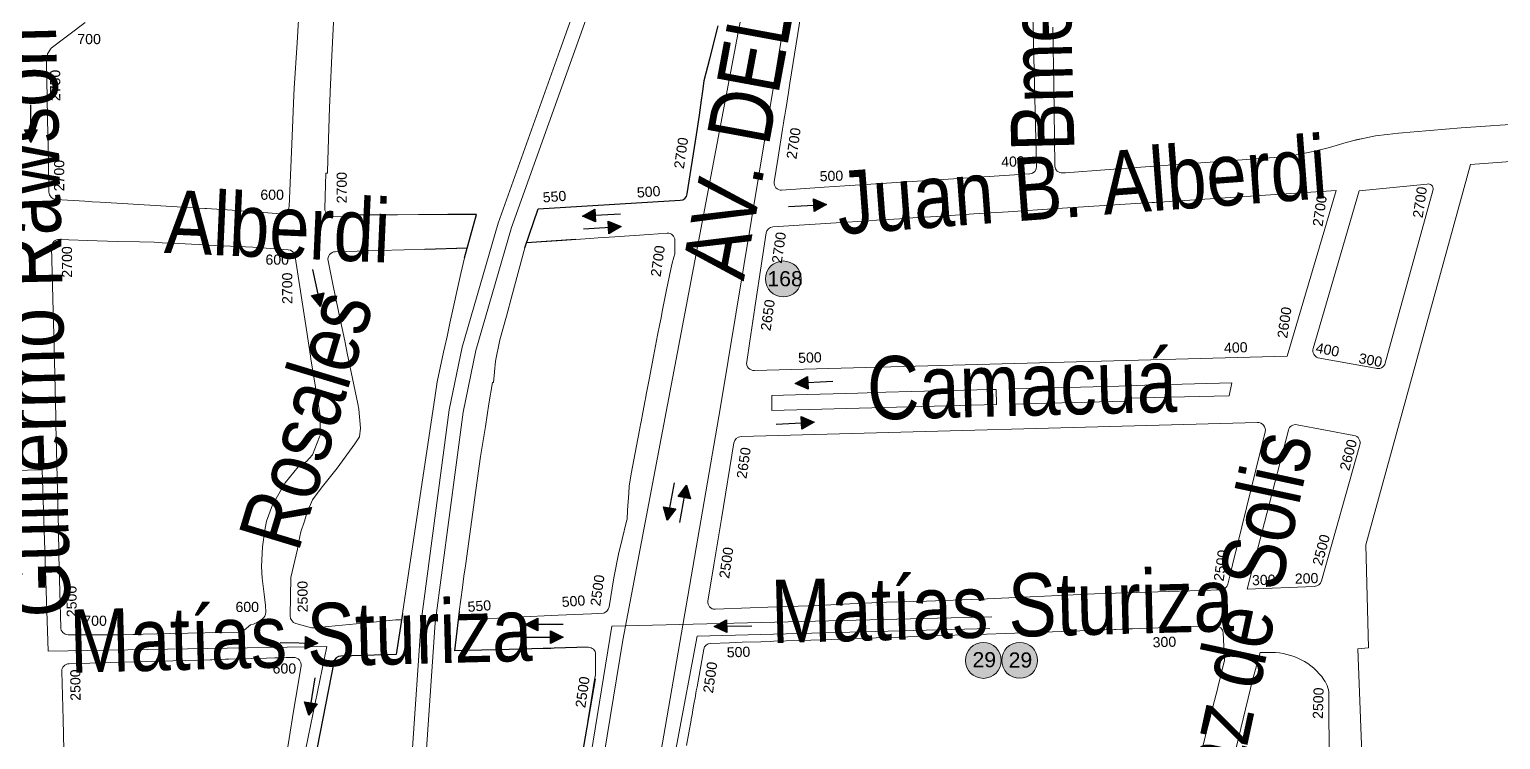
# Model space of a CAD drawing. Header units: millimetres. Extents: x 11558 to 23675, y 49449 to 61482.
# Drawn here: x 20639 to 21221, y 56549 to 56830 of the extents above; entities that cross this region are included whole.
import ezdxf

# ---------------------------------------------------------------- set-up
doc = ezdxf.new("R2010")
doc.units = ezdxf.units.MM
for name, color, linetype in [('0. plano base - nombres calles', 22, 'Continuous'), ('0. Plano Base - PLANO', 254, 'Continuous'), ('0. Plano base - sentido calles', 253, 'Continuous'), ('0. vias del tren', 252, 'VÍAS'), ('7. puesta en valor CC la lucila', 212, 'Continuous'), ('numeración', 7, 'Continuous')]:
    doc.layers.add(name, color=color, linetype=linetype)
for name, color, linetype, true_color in [('Linea 168 IDA', 7, 'Continuous', 0x1a1a1a), ('Linea 168 REGRESO', 7, 'Continuous', 0x330000), ('Linea 29 IDA', 7, 'Continuous', 0xc7c700), ('Linea 29 REGRESO', 7, 'Continuous', 0x004285), ('Linea 707 - ex333 -', 7, 'Continuous', 0x616161)]:
    doc.layers.add(name, color=color, linetype=linetype, true_color=true_color)
doc.layers.get('7. puesta en valor CC la lucila').off()
doc.styles.get("Standard").update_dxf_attribs({"font": 'arial.ttf'})
doc.linetypes.add('VÍAS', pattern='A,0.15,[130,ltypeshp.shx,S=0.25,R=0,X=0,Y=0],0.15', length=0.3)

# ---------------------------------------------------------------- blocks, each defined once
blk = doc.blocks.new('MANZANAS')
at = {"layer": '0. Plano Base - PLANO', "color": 0, "linetype": 'VÍAS', "lineweight": 5, "ltscale": 4}
for points in [[(5639322.12, 6181612.68), (5639371.55, 6181530.98), (5639391.43, 6181490.39), (5639396.14, 6181478.96), (5639409.05, 6181442.97), (5639433.73, 6181378), (5639445.48, 6181332.4), (5639455.96, 6181274.08), (5639468.18, 6181185), (5639478.02, 6181113.25), (5639487.92, 6181063.58), (5639494.74, 6181039.55), (5639523.38, 6180960.5), (5639544.12, 6180912.83), (5639581.91, 6180817.59), (5639639.87, 6180652.45), (5639686.05, 6180526.01), (5639788.58, 6180238.23)], [(5639317.55, 6181609.48), (5639366.67, 6181528.31), (5639386.35, 6181488.1), (5639390.94, 6181476.96), (5639403.83, 6181441.05), (5639428.42, 6181376.31), (5639440.04, 6181331.21), (5639450.46, 6181273.21), (5639462.67, 6181184.24), (5639472.53, 6181112.33), (5639482.51, 6181062.28), (5639489.44, 6181037.84), (5639518.21, 6180958.44), (5639538.98, 6180910.69), (5639576.7, 6180815.64), (5639634.63, 6180650.57), (5639680.81, 6180524.12), (5639783.34, 6180236.34)]]:
    blk.add_lwpolyline(points, dxfattribs=at)
at = {"layer": '0. Plano Base - PLANO', "color": 0, "linetype": 'Continuous', "lineweight": 5}
for points in [[(5639816.4, 6181335.55), (5639793.3, 6181321.48), (5639772.27, 6181308.23), (5639768.49, 6181305.71), (5639764.63, 6181303.14), (5639761.22, 6181300.33), (5639758.44, 6181298.03), (5639757.85, 6181297.51), (5639756.36, 6181296.17), (5639755.55, 6181295.4), (5639753.58, 6181293.5), (5639750.59, 6181290.63), (5639750.16, 6181290.22), (5639745.65, 6181286.19), (5639740.94, 6181282.4), (5639736.05, 6181278.85), (5639703.59, 6181258.87), (5639701.83, 6181257.79), (5639677.28, 6181242.68), (5639662.51, 6181233.59), (5639661.52, 6181232.98, -0.431181), (5639657.58, 6181234.03), (5639647.21, 6181253.28), (5639638.57, 6181269.33), (5639635.81, 6181274.45), (5639631.5, 6181282.45)], [(5639619.8, 6181287.59), (5639651.23, 6181230.47, -0.401981), (5639650.23, 6181226.72), (5639626.04, 6181212.06), (5639601.55, 6181197.22), (5639592.6, 6181191.79), (5639587.47, 6181188.68), (5639580.49, 6181184.45), (5639566.03, 6181175.69, -0.481358), (5639561.92, 6181177.2), (5639558.8, 6181186.58), (5639555.26, 6181197.23), (5639554.46, 6181199.61), (5639553.9, 6181201.3), (5639553.46, 6181202.63), (5639552.71, 6181204.89), (5639551.98, 6181207.07), (5639551.69, 6181207.95), (5639551.4, 6181208.83), (5639550.59, 6181211.25), (5639549.42, 6181214.77), (5639543.14, 6181233.64), (5639539.7, 6181243.97)], [(5639869.56, 6181351.35), (5639803.25, 6181310.3), (5639835.81, 6181157.64), (5639855.61, 6181121.89), (5639852.09, 6181119.65), (5639891.28, 6181050.66), (5639897.14, 6181040.35), (5639900.68, 6181034.12, 0.410845), (5639904.47, 6181033.05), (5639985.54, 6181077.88)], [(5639461.27, 6181110.44), (5639456.64, 6181108.01), (5639449.97, 6181104.5), (5639443.05, 6181100.86), (5639435.59, 6181096.94), (5639428.18, 6181093.03), (5639419.32, 6181088.38), (5639418.6, 6181088), (5639418.92, 6181087.32), (5639413.04, 6181084.47, -0.414243), (5639409.03, 6181085.86), (5639402.92, 6181098.45), (5639403.47, 6181098.73), (5639403.43, 6181098.81), (5639403.16, 6181099.37), (5639399.41, 6181107.19), (5639392.19, 6181122.28), (5639389.86, 6181127.31), (5639389.62, 6181127.82), (5639383.61, 6181140.86), (5639373.57, 6181162.64)], [(5639365.28, 6181147.4), (5639369.05, 6181139.01), (5639376.3, 6181122.54), (5639377.38, 6181120.08), (5639384.27, 6181105.37), (5639396.1, 6181080.1, -0.423577), (5639394.56, 6181076.07), (5639376.73, 6181068.4), (5639367.49, 6181064.29), (5639366.8, 6181063.98), (5639358.92, 6181060.48), (5639328.96, 6181047.14), (5639326.09, 6181045.87), (5639324.7, 6181045.25), (5639323.44, 6181044.69), (5639312.98, 6181040.03, -0.391211), (5639309.12, 6181041.34), (5639304.01, 6181050.74), (5639300.09, 6181057.96), (5639298.43, 6181061), (5639284.47, 6181086.68), (5639283.44, 6181089.64), (5639283.64, 6181092.31), (5639290.87, 6181107.51)], [(5639487.7, 6181111.62), (5639496.49, 6181116.99), (5639497.61, 6181117.67), (5639498.14, 6181118), (5639507.51, 6181123.71), (5639510.32, 6181125.42), (5639515.99, 6181128.88), (5639527.55, 6181135.93), (5639533.73, 6181139.7, -0.432651), (5639537.66, 6181138.61), (5639539.84, 6181134.48, -0.06325), (5639540.08, 6181133.82), (5639540.4, 6181132.49), (5639540.97, 6181130.08), (5639541.24, 6181128.94), (5639541.54, 6181127.67), (5639543.84, 6181119.63), (5639546.29, 6181111.22), (5639546.97, 6181108.87), (5639547.67, 6181106.47), (5639548.93, 6181102.15), (5639551.35, 6181093.83), (5639554.03, 6181084.96), (5639555.58, 6181079.85), (5639555.77, 6181079.22), (5639556.29, 6181077.5), (5639556.43, 6181077.01), (5639557.85, 6181072.3), (5639558.97, 6181068.62), (5639559.06, 6181068.3), (5639559.68, 6181066.25), (5639559.92, 6181065.44), (5639561.76, 6181059.37), (5639562.58, 6181056.64), (5639565, 6181048.62), (5639566.52, 6181043.93), (5639567.66, 6181041.33), (5639570.37, 6181035.14), (5639571.78, 6181031.93), (5639572, 6181031.04), (5639573.76, 6181023.98), (5639575.22, 6181018.08), (5639577.87, 6181008.9), (5639581.46, 6180997.82), (5639581.64, 6180996.83), (5639581.48, 6180995.84), (5639581, 6180994.95), (5639580.66, 6180994.58), (5639576.6, 6180992.23), (5639565.11, 6180985.56), (5639550.82, 6180977.27), (5639549.27, 6180976.36), (5639547.62, 6180975.41), (5639546.33, 6180974.66), (5639544.42, 6180973.55), (5639540.13, 6180971.06), (5639533.71, 6180967.34, -0.469226), (5639529.67, 6180968.82), (5639526.44, 6180977.92), (5639524.94, 6180982.12), (5639523.56, 6180986), (5639513.4, 6181014.57), (5639508.91, 6181027.21), (5639505.12, 6181038.63), (5639502.28, 6181047.21), (5639499.56, 6181055.4), (5639499.97, 6181055.52), (5639496.74, 6181063.42), (5639494.44, 6181071.75), (5639492.4, 6181081.15), (5639490.53, 6181089.76), (5639486.42, 6181108.64, -0.031331), (5639486.37, 6181108.99, -0.031331)], [(5639634.01, 6180963.24), (5639630.97, 6180972.93), (5639630.84, 6180973.37), (5639630.5, 6180974.45), (5639630.1, 6180975.73), (5639629.98, 6180976.12), (5639629.04, 6180979.12), (5639628.08, 6180982.18), (5639628.01, 6180982.4), (5639627.44, 6180984.22), (5639626.95, 6180985.78), (5639622.44, 6181000.2, -0.354271), (5639623.74, 6181003.47), (5639630.28, 6181007.15), (5639634.73, 6181009.66), (5639641.16, 6181013.28), (5639644.34, 6181015.06), (5639645.6, 6181015.77), (5639658.41, 6181022.97), (5639672.62, 6181030.96), (5639673.29, 6181031.33), (5639680.98, 6181035.65), (5639684.52, 6181037.64), (5639688.75, 6181040.02), (5639704.01, 6181048.64), (5639711.93, 6181053.12), (5639718.95, 6181057.09), (5639725.51, 6181060.8), (5639728.72, 6181062.61), (5639735.42, 6181066.4), (5639751.16, 6181075.33), (5639753.08, 6181076.42), (5639758.56, 6181079.52), (5639759.78, 6181080.22), (5639763.06, 6181082.07), (5639763.52, 6181082.34), (5639767.65, 6181084.68), (5639769.22, 6181085.57), (5639774.35, 6181088.45), (5639774.62, 6181088.6), (5639785.15, 6181094.51), (5639792, 6181098.36), (5639793.4, 6181099.15), (5639798.01, 6181101.74, -0.408307), (5639801.8, 6181100.72), (5639807.21, 6181091.51, -0.075479), (5639807.53, 6181090.73), (5639807.88, 6181089.21), (5639809.93, 6181080.49), (5639809.95, 6181080.4), (5639812.33, 6181070.27), (5639812.41, 6181069.92), (5639812.63, 6181068.99), (5639814.35, 6181061.56), (5639814.4, 6181061.34), (5639816.32, 6181053)], [(5639841.97, 6181003.77), (5639820.68, 6181089.93), (5639819.87, 6181093.78), (5639818.43, 6181100.56), (5639822.46, 6181102.65, -0.244872), (5639845.81, 6181102.62, -0.163586), (5639850.61, 6181097.63), (5639887.39, 6181027.67), (5639841.96, 6181003.79)], [(5639509.02, 6180954.35), (5639500.5, 6180948.81), (5639498.08, 6180947.24), (5639481.78, 6180936.64, -0.090454), (5639480.79, 6180936.22), (5639474.51, 6180934.85, -0.344855), (5639471.18, 6180936.45), (5639464.47, 6180950.05), (5639461.59, 6180961.28), (5639460.59, 6180964.36), (5639459.64, 6180967.92), (5639458.86, 6180972.34), (5639458.24, 6180975.97), (5639457.81, 6180981.28), (5639458.66, 6180987.02), (5639460.67, 6180996.91), (5639462.45, 6181008.75), (5639462.83, 6181011.96), (5639461.67, 6181015.22), (5639457.56, 6181021.67), (5639456.19, 6181023.35), (5639446.51, 6181035.21), (5639443.29, 6181039.17), (5639440.12, 6181043.05), (5639433.8, 6181050.8), (5639426.52, 6181059.72), (5639419.68, 6181068.11, -0.467979), (5639420.55, 6181072.63), (5639435.79, 6181081.04), (5639444.47, 6181085.83), (5639453.31, 6181090.71), (5639462.61, 6181095.9, 0)], [(5639466.97, 6181094.06), (5639468.62, 6181087.93), (5639473.86, 6181068.43), (5639475.26, 6181063.23), (5639476.32, 6181059.29), (5639476.9, 6181057.1), (5639480.01, 6181045.5), (5639481.79, 6181040.36), (5639510.22, 6180957.84, -0.005928), (5639510.24, 6180957.78)], [(5639554.2, 6180964.63), (5639560.87, 6180968.33), (5639566.66, 6180971.54), (5639568.62, 6180972.63), (5639569.18, 6180972.94), (5639573.7, 6180975.45), (5639581.58, 6180979.82, -0.422191), (5639585.42, 6180978.66), (5639588.98, 6180971.81), (5639589.13, 6180971.33), (5639589.26, 6180970.94), (5639589.91, 6180968.93), (5639592.25, 6180961.69), (5639594.73, 6180954.05)], [(5639416.14, 6180848.19), (5639410.29, 6180858.7), (5639401.08, 6180875.27, -0.414389), (5639402.25, 6180879.35), (5639420.25, 6180889.35), (5639429, 6180894.21), (5639438.17, 6180899.3), (5639447.21, 6180904.32), (5639451.18, 6180906.53), (5639451.61, 6180906.77), (5639456.42, 6180909.44), (5639457.42, 6180909.99), (5639457.48, 6180910.03), (5639463.67, 6180913.46), (5639465.29, 6180914.36), (5639470.52, 6180917.27), (5639473.47, 6180918.9), (5639474.91, 6180919.7), (5639477.38, 6180921.07), (5639478.3, 6180921.58), (5639479.9, 6180922.47, -0.471905), (5639484.21, 6180920.78), (5639484.6, 6180919.57), (5639486.38, 6180914.07), (5639489.77, 6180903.63), (5639493.17, 6180893.17), (5639494.43, 6180889.29)]]:
    blk.add_lwpolyline(points, format="xyb", dxfattribs=at)
at = {"layer": '0. Plano Base - PLANO', "color": 0}
for points in [[(5639483.97, 6181124.67), (5639532.28, 6181153.6, 0.35207), (5639533.58, 6181157.13), (5639526.08, 6181179.52), (5639523.46, 6181186.99), (5639521.47, 6181192.69), (5639520.58, 6181195.23), (5639520, 6181196.89), (5639518.88, 6181200.07), (5639516.84, 6181208.74), (5639513.77, 6181221.75)], [(5639515.41, 6180942.19), (5639496.33, 6180931.6, 0.351139), (5639494.91, 6180928.12), (5639527.22, 6180818.6, 0.483851), (5639531.58, 6180816.84), (5639620.13, 6180867.38, 0.353978), (5639621.5, 6180870.9), (5639589.87, 6180970.09)]]:
    blk.add_lwpolyline(points, format="xyb", dxfattribs=at)
at = {"layer": '0. Plano Base - PLANO', "color": 0, "linetype": 'Continuous', "lineweight": 5}
for points in [[(5639755.55, 6181295.4), (5639757.85, 6181297.51), (5639761.22, 6181300.33), (5639764.63, 6181303.14), (5639768.49, 6181305.71), (5639772.27, 6181308.23), (5639793.3, 6181321.48), (5639816.4, 6181335.55)], [(5639773.83, 6181209.56), (5639760.84, 6181276.65)], [(5639677.67, 6181144.82), (5639680.58, 6181139.55), (5639602.75, 6181096.5), (5639600.01, 6181101.76), (5639612.27, 6181108.55), (5639621.33, 6181113.57), (5639629.87, 6181118.31), (5639639.53, 6181123.67), (5639648.43, 6181128.6), (5639657.38, 6181133.56), (5639666.52, 6181138.63), (5639675.52, 6181143.62), (5639677.67, 6181144.81)]]:
    blk.add_lwpolyline(points, dxfattribs=at)
for points in [[(5639809.52, 6181225.05), (5639794.71, 6181294.75, 0.505571), (5639791.55, 6181295.56), (5639768.94, 6181280.72), (5639781.56, 6181217.02, 0.395649), (5639784.89, 6181214.62), (5639806.98, 6181221.44, 0.438434)], [(5639773.83, 6181209.56), (5639589.39, 6181107.3, -0.467145), (5639585.1, 6181108.96), (5639582.43, 6181116.78), (5639578.09, 6181129.47), (5639578.06, 6181129.58), (5639575.51, 6181137.03), (5639574.64, 6181139.6), (5639568.42, 6181157.81, -0.35267), (5639569.62, 6181161.11), (5639594.72, 6181176.27), (5639602.21, 6181180.8), (5639604.79, 6181182.36), (5639614.65, 6181188.32), (5639615.15, 6181188.62), (5639625.15, 6181194.66), (5639637.92, 6181202.38), (5639649.53, 6181209.39), (5639666.1, 6181219.4), (5639696.38, 6181237.7), (5639698.27, 6181238.84), (5639699.16, 6181239.38), (5639760.84, 6181276.65)], [(5639815.54, 6181191.65), (5639826.84, 6181136.87, -0.326661), (5639825.39, 6181133.63), (5639802.26, 6181120.45), (5639787.76, 6181183.76, -0.395649), (5639789.82, 6181187.31), (5639811.74, 6181193.9, -0.438434)], [(5639779.9, 6181178.95), (5639792.68, 6181126.35), (5639793.77, 6181121.86), (5639794.57, 6181118.59, -0.335991), (5639793.22, 6181115.48), (5639791.7, 6181114.63), (5639789.67, 6181113.48), (5639749.59, 6181090.93), (5639710.33, 6181068.23), (5639691.9, 6181057.74), (5639678.01, 6181050.11), (5639665.46, 6181042.75), (5639654.64, 6181036.5), (5639637.33, 6181026.66), (5639631.22, 6181023.18), (5639619.17, 6181016.33, -0.474166), (5639615.13, 6181017.89), (5639610.59, 6181031.74), (5639607.84, 6181040.12), (5639604.87, 6181049.16), (5639595.35, 6181078.18, -0.359789), (5639596.75, 6181081.74), (5639775.53, 6181180.87, -0.495056)], [(5639321.47, 6181026.67), (5639334.99, 6181033.03), (5639342.31, 6181036.53), (5639350.08, 6181040.35), (5639355.24, 6181042.89), (5639358.14, 6181044.22), (5639364.09, 6181046.94), (5639368.65, 6181049.03), (5639371.75, 6181050.44), (5639374.91, 6181051.89), (5639377.28, 6181052.98), (5639390.74, 6181059.14), (5639403.63, 6181064.73, -0.350347), (5639407.25, 6181063.75), (5639407.4, 6181063.54), (5639424.69, 6181039.92), (5639430.9, 6181031.45), (5639431.55, 6181030.57), (5639438.34, 6181021.49), (5639444.75, 6181012.92), (5639445.22, 6181012.3), (5639448.55, 6181005.79, -0.096112), (5639448.87, 6181004.7), (5639449.56, 6180997.1), (5639448.73, 6180993.7), (5639446.85, 6180990.26), (5639445.16, 6180982.35), (5639444.69, 6180972.2), (5639445.52, 6180965.42), (5639446.7, 6180961.94), (5639448.84, 6180955.73), (5639452.08, 6180948.6), (5639454.46, 6180944.56), (5639458.07, 6180939.3), (5639460.57, 6180935.61), (5639461.93, 6180933.29, -0.261387), (5639461.99, 6180930.36), (5639461.28, 6180929.03), (5639459.79, 6180926.94), (5639458.88, 6180926.1), (5639457.66, 6180923.07, -0.173948), (5639456.32, 6180921.55), (5639432.37, 6180908.39), (5639422.96, 6180903.22), (5639420.19, 6180901.69), (5639419.29, 6180901.2), (5639414.44, 6180898.53), (5639413.56, 6180898.08), (5639396.68, 6180889.36, -0.40662), (5639392.68, 6180890.58), (5639381.34, 6180911.2), (5639378.85, 6180915.73), (5639377.33, 6180918.49), (5639375.45, 6180921.9), (5639374.08, 6180924.39), (5639373.98, 6180924.57), (5639364.16, 6180942.43), (5639358.92, 6180951.96), (5639353.98, 6180960.94), (5639352.49, 6180963.66), (5639336.54, 6180992.64), (5639334.81, 6180995.8), (5639320.12, 6181022.51, -0.432872)]]:
    blk.add_lwpolyline(points, format="xyb", close=True, dxfattribs=at)
blk.add_lwpolyline([(5639760.63, 6181185.08), (5639759.23, 6181190.03), (5639729.21, 6181173.39), (5639720.19, 6181168.39), (5639711.31, 6181163.46), (5639702.52, 6181158.59), (5639693.27, 6181153.46), (5639682.92, 6181147.72), (5639685.83, 6181142.46), (5639725.08, 6181164.17), (5639724.64, 6181165.24)], close=True, dxfattribs=at)
at = {"layer": '0. Plano Base - PLANO', "color": 0}
for points in [[(5639486.42, 6181108.64), (5639483.97, 6181124.67)], [(5639502.82, 6181120.85), (5639486.11, 6181110.66)], [(5639463.27, 6181111.49), (5639453.31, 6181106.25)], [(5639466.97, 6181094.06), (5639463.27, 6181111.49)], [(5639466.16, 6181097.88), (5639451.61, 6181089.76)], [(5639581.58, 6180979.82), (5639554.2, 6180964.63), (5639535.22, 6180954.11)], [(5639529.67, 6180968.82), (5639535.22, 6180954.11)], [(5639509.02, 6180954.35), (5639510.96, 6180955.61)], [(5639510.22, 6180957.84), (5639515.41, 6180942.19)]]:
    blk.add_lwpolyline(points, dxfattribs=at)
blk = doc.blocks.new('29 ida')
at = {"layer": 'Linea 29 IDA', "lineweight": 211, "true_color": 0xededed}
h = blk.add_hatch(color=7, dxfattribs=at)
h.dxf.hatch_style = 1
edge = h.paths.add_edge_path()
edge.add_arc((-8.08, 7.91), 7.11, 0, 360)
at = {"layer": 'Linea 29 IDA', "lineweight": 9}
blk.add_circle((-8.08, 7.91), 7.11, dxfattribs=at)
at = {"layer": 'Linea 29 IDA', "lineweight": 15, "insert": (-12.38, 11.19), "char_height": 6, "attachment_point": 1}
blk.add_mtext_dynamic_manual_height_columns('29', width=16.4579, gutter_width=12.5, heights=[0], dxfattribs=at)
blk = doc.blocks.new('29 vuelta')
at = {"layer": 'Linea 29 REGRESO', "lineweight": 211, "true_color": 0xededed}
h = blk.add_hatch(color=7, dxfattribs=at)
h.dxf.hatch_style = 1
edge = h.paths.add_edge_path()
edge.add_arc((0, 0), 7.11, 0, 360)
at = {"layer": 'Linea 29 REGRESO', "lineweight": 9}
blk.add_circle((0, 0), 7.11, dxfattribs=at)
at = {"layer": 'Linea 29 REGRESO', "lineweight": 15, "insert": (-4.36, 3.13), "char_height": 6, "attachment_point": 1}
blk.add_mtext_dynamic_manual_height_columns('29', width=16.4579, gutter_width=12.5, heights=[0], dxfattribs=at)
blk = doc.blocks.new('168 ida')
at = {"layer": 'Linea 168 REGRESO', "lineweight": 211, "true_color": 0xededed}
h = blk.add_hatch(color=7, dxfattribs=at)
h.dxf.hatch_style = 1
edge = h.paths.add_edge_path()
edge.add_arc((0, 0), 7.11, 0, 360)
at = {"layer": 'Linea 168 REGRESO', "lineweight": 9}
blk.add_circle((0, 0), 7.11, dxfattribs=at)
at = {"layer": 'Linea 168 REGRESO', "lineweight": 15, "insert": (-6.3, 3.1), "char_height": 6, "attachment_point": 1}
blk.add_mtext_dynamic_manual_height_columns('168', width=16.4579, gutter_width=12.5, heights=[0], dxfattribs=at)

msp = doc.modelspace()

# ---------------------------------------------------------------- hatches: boundary and pattern name
at = {"layer": '0. Plano base - sentido calles', "linetype": 'Continuous', "lineweight": 25, "ltscale": 2, "true_color": 0x1a1a1a}
h = msp.add_hatch(color=250, dxfattribs=at)
h.dxf.hatch_style = 1
h.paths.add_polyline_path([(20639.72, 56785.04), (20642.17, 56790.07), (20639.67, 56790.04)])
h.paths.add_polyline_path([(20639.72, 56785.04), (20639.67, 56790.04), (20637.17, 56790.02)])
h = msp.add_hatch(color=250, dxfattribs=at)
h.dxf.hatch_style = 1
h.paths.add_polyline_path([(20954.51, 56760.55), (20949.38, 56762.77), (20949.52, 56760.27)])
h.paths.add_polyline_path([(20954.51, 56760.55), (20949.52, 56760.27), (20949.66, 56757.78)])
h = msp.add_hatch(color=250, dxfattribs=at)
h.dxf.hatch_style = 1
h.paths.add_polyline_path([(20858.02, 56755.89), (20863.16, 56753.68), (20863.02, 56756.17)])
h.paths.add_polyline_path([(20858.02, 56755.89), (20863.02, 56756.17), (20862.87, 56758.67)])
h = msp.add_hatch(color=250, dxfattribs=at)
h.dxf.hatch_style = 1
h.paths.add_polyline_path([(20873.28, 56751.75), (20868.15, 56753.96), (20868.29, 56751.46)])
h.paths.add_polyline_path([(20873.28, 56751.75), (20868.29, 56751.46), (20868.43, 56748.97)])
h = msp.add_hatch(color=250, dxfattribs=at)
h.dxf.hatch_style = 1
h.paths.add_polyline_path([(20754.29, 56720.14), (20755.68, 56725.55), (20753.23, 56725.02)])
h.paths.add_polyline_path([(20754.29, 56720.14), (20753.23, 56725.02), (20750.79, 56724.49)])
h = msp.add_hatch(color=250, dxfattribs=at)
h.dxf.hatch_style = 1
h.paths.add_polyline_path([(20942.09, 56689.65), (20947.22, 56687.43), (20947.08, 56689.93)])
h.paths.add_polyline_path([(20942.09, 56689.65), (20947.08, 56689.93), (20946.94, 56692.43)])
h = msp.add_hatch(color=250, dxfattribs=at)
h.dxf.hatch_style = 1
h.paths.add_polyline_path([(20949.61, 56674.41), (20944.47, 56676.62), (20944.62, 56674.13)])
h.paths.add_polyline_path([(20949.61, 56674.41), (20944.62, 56674.13), (20944.76, 56671.63)])
h = msp.add_hatch(color=250, dxfattribs=at)
h.dxf.hatch_style = 1
h.paths.add_polyline_path([(20899.15, 56649.39), (20895.79, 56644.92), (20898.25, 56644.47)])
h.paths.add_polyline_path([(20899.15, 56649.39), (20898.25, 56644.47), (20900.71, 56644.02)])
h = msp.add_hatch(color=250, dxfattribs=at)
h.dxf.hatch_style = 1
h.paths.add_polyline_path([(20891.52, 56635.54), (20894.88, 56640.01), (20892.43, 56640.46)])
h.paths.add_polyline_path([(20891.52, 56635.54), (20892.43, 56640.46), (20889.97, 56640.91)])
h = msp.add_hatch(color=250, dxfattribs=at)
h.dxf.hatch_style = 1
h.paths.add_polyline_path([(20835.34, 56594.31), (20840.32, 56591.78), (20840.34, 56594.28)])
h.paths.add_polyline_path([(20835.34, 56594.31), (20840.34, 56594.28), (20840.36, 56596.78)])
h = msp.add_hatch(color=250, dxfattribs=at)
h.dxf.hatch_style = 1
h.paths.add_polyline_path([(20850.31, 56589.21), (20845.32, 56591.74), (20845.31, 56589.24)])
h.paths.add_polyline_path([(20850.31, 56589.21), (20845.31, 56589.24), (20845.29, 56586.74)])
h = msp.add_hatch(color=250, dxfattribs=at)
h.dxf.hatch_style = 1
h.paths.add_polyline_path([(20910.01, 56593.51), (20915.04, 56591.06), (20915.01, 56593.56)])
h.paths.add_polyline_path([(20910.01, 56593.51), (20915.01, 56593.56), (20914.98, 56596.06)])
h = msp.add_hatch(color=250, dxfattribs=at)
h.dxf.hatch_style = 1
h.paths.add_polyline_path([(20753.31, 56586.95), (20748.34, 56589.51), (20748.31, 56587.01)])
h.paths.add_polyline_path([(20753.31, 56586.95), (20748.31, 56587.01), (20748.28, 56584.51)])
h = msp.add_hatch(color=250, dxfattribs=at)
h.dxf.hatch_style = 1
h.paths.add_polyline_path([(20749.66, 56558.32), (20752.93, 56562.86), (20750.47, 56563.26)])
h.paths.add_polyline_path([(20749.66, 56558.32), (20750.47, 56563.26), (20748, 56563.66)])
at = {"layer": 'Linea 168 IDA', "lineweight": 15}
h = msp.add_hatch(dxfattribs=at)
h.set_pattern_fill('AR-B816', color=256)
h.set_pattern_definition([(0, (6035.56, 3234.09), (0, 203.2), []), (90, (6035.56, 3234.09), (-203.2, 203.2), [203.2, -203.2])])
h.paths.add_polyline_path([(20876.4, 56739.51, 1), (20884.76, 56739.51, 1)])
h.paths.add_polyline_path([(20877.15, 56736.56), (20884.22, 56736.56), (20884.22, 56741.71), (20877.15, 56741.71)], flags=25)

# ---------------------------------------------------------------- linework, layer by layer
at = {"layer": '0. Plano base - sentido calles', "color": 250, "linetype": 'Continuous', "lineweight": 25, "ltscale": 2, "true_color": 0x1a1a1a}
for points in [[(20639.55, 56800.04), (20639.72, 56785.04), (20637.17, 56790.02), (20642.17, 56790.07), (20639.72, 56785.04)], [(20939.53, 56759.71), (20954.51, 56760.55), (20949.66, 56757.78), (20949.38, 56762.77), (20954.51, 56760.55)], [(20873, 56756.74), (20858.02, 56755.89), (20862.87, 56758.67), (20863.16, 56753.68), (20858.02, 56755.89)], [(20858.31, 56750.9), (20873.28, 56751.75), (20868.43, 56748.97), (20868.15, 56753.96), (20873.28, 56751.75)], [(20751.12, 56734.8), (20754.29, 56720.14), (20750.79, 56724.49), (20755.68, 56725.55), (20754.29, 56720.14)], [(20957.06, 56690.5), (20942.09, 56689.65), (20946.94, 56692.43), (20947.22, 56687.43), (20942.09, 56689.65)], [(20934.63, 56673.56), (20949.61, 56674.41), (20944.76, 56671.63), (20944.47, 56676.62), (20949.61, 56674.41)], [(20894.24, 56650.29), (20891.52, 56635.54), (20889.97, 56640.91), (20894.88, 56640.01), (20891.52, 56635.54)], [(20896.44, 56634.64), (20899.15, 56649.39), (20900.71, 56644.02), (20895.79, 56644.92), (20899.15, 56649.39)], [(20850.34, 56594.21), (20835.34, 56594.31), (20840.36, 56596.78), (20840.32, 56591.78), (20835.34, 56594.31)], [(20835.31, 56589.31), (20850.31, 56589.21), (20845.29, 56586.74), (20845.32, 56591.74), (20850.31, 56589.21)], [(20925.01, 56593.68), (20910.01, 56593.51), (20914.98, 56596.06), (20915.04, 56591.06), (20910.01, 56593.51)], [(20738.31, 56587.14), (20753.31, 56586.95), (20748.28, 56584.51), (20748.34, 56589.51), (20753.31, 56586.95)], [(20752.07, 56573.13), (20749.66, 56558.32), (20748, 56563.66), (20752.93, 56562.86), (20749.66, 56558.32)]]:
    msp.add_lwpolyline(points, dxfattribs=at)
at = {"layer": '0. vias del tren', "color": 252, "lineweight": 13, "ltscale": 5}
for points in [[(20921.8, 57266.45), (20927.99, 57171.15), (20926.92, 57125.97), (20925.83, 57113.66), (20920.7, 57075.77), (20912.64, 57006.74), (20902.05, 56960.86), (20884.46, 56904.28), (20854.23, 56819.59), (20829.89, 56751.39), (20815.78, 56702.75), (20810.74, 56678.27), (20799.72, 56594.92), (20796.14, 56543.06), (20785.77, 56441.13), (20761.06, 56267.86), (20743.75, 56134.37), (20702.05, 55831.73)], [(20916.27, 57265.71), (20922.43, 57171.04), (20921.36, 57126.29), (20920.3, 57114.28), (20915.18, 57076.47), (20907.15, 57007.69), (20896.67, 56962.31), (20879.18, 56906.04), (20848.99, 56821.46), (20824.59, 56753.1), (20810.37, 56704.08), (20805.25, 56679.2), (20794.18, 56595.48), (20790.59, 56543.53), (20780.24, 56441.8), (20755.55, 56268.61), (20738.23, 56135.11), (20696.54, 55832.46)]]:
    msp.add_lwpolyline(points, dxfattribs=at)
at = {"layer": 'Linea 168 IDA', "lineweight": 15}
msp.add_lwpolyline([(21322.55, 58300.09), (21153.53, 58013.12), (21076.23, 57827.96), (21005.05, 57649.05), (20982.11, 57589.38), (20977.82, 57341.53), (20973.29, 57117.77), (20963.99, 57059.48), (20919.57, 56828.6), (20873.89, 56588.03), (20847.82, 56428.53), (20802.45, 56139.06), (20776.13, 55948.55)], dxfattribs=at)
at = {"layer": 'Linea 168 REGRESO', "lineweight": 15}
msp.add_lwpolyline([(20800.79, 55985.68), (20825.9, 56150.45), (20854.3, 56344.34), (20890.73, 56553.48), (20912.6, 56680.43), (20979.96, 57088.07), (20984.13, 57166.66), (20987.01, 57373.21), (20991.42, 57514.31), (20992.86, 57590.93), (21120.76, 57904.83), (21181.05, 58032.14), (21336.09, 58295.82)], dxfattribs=at)
at = {"layer": 'Linea 29 IDA', "lineweight": 15}
msp.add_lwpolyline([(21019.98, 56597.26), (20869.64, 56593.55), (20799.67, 56162.85), (20767.05, 55916.18), (20754.35, 55824.42), (20730.16, 55668.86), (20693.21, 55453.62), (20665.68, 55270.22), (20635.65, 55038.02), (20603.52, 54811.51), (20579.12, 54649.56), (20554.5, 54486.06), (20510.44, 54207.18), (20483.1, 53975.77), (20436.04, 53459.58), (20433.08, 53392.34), (20431.06, 53381.34), (20424.24, 53211.15)], dxfattribs=at)
at = {"layer": 'Linea 29 REGRESO', "lineweight": 15}
msp.add_lwpolyline([(20807.91, 55997.79), (20829.77, 56138.47), (20852.65, 56289.18), (20879.25, 56461.43), (20903.3, 56589.7), (21019.19, 56592.73)], dxfattribs=at)
at = {"layer": 'Linea 707 - ex333 -', "lineweight": 15}
msp.add_lwpolyline([(16284.29, 56100.61), (16770.05, 56119.2), (16760.03, 56280.13), (16997.87, 56292.34), (17450.19, 56314.17), (17463.24, 56326.71), (17579.43, 56333.65), (17590.18, 56323.96), (18660.8, 56389.35), (19818.33, 56415.39), (19818.57, 56423.01), (19823.49, 56515.98), (19823.68, 56531.64), (19826.62, 56627.64), (19827.39, 56634.83), (20644.2, 56655.52), (20646.56, 56583.71), (20756.8, 56585.61), (20728.72, 56449.14), (20749.52, 56449.55)], dxfattribs=at)

# ---------------------------------------------------------------- block references
at = {"layer": '0. Plano Base - PLANO', "color": 28, "lineweight": 5, "true_color": 0x0d0d0d, "rotation": 332.5463477508169}
msp.add_blockref('MANZANAS', (-7833237.48, -2828296.13), dxfattribs=at)
at = {"layer": '7. puesta en valor CC la lucila', "color": 250, "lineweight": 30, "rotation": 332.5463477508169}
msp.add_blockref('MANZANAS', (-7833237.48, -2828296.13), dxfattribs=at)
at = {"layer": 'Linea 168 REGRESO', "lineweight": 15}
msp.add_blockref('168 ida', (20937.43, 56731.05), dxfattribs=at)
at = {"layer": 'Linea 29 IDA', "color": 188, "lineweight": 15, "true_color": 0x0a090b}
msp.add_blockref('29 ida', (21024.65, 56572.16), dxfattribs=at)
at = {"layer": 'Linea 29 REGRESO', "color": 188, "lineweight": 15, "true_color": 0x0a090b}
msp.add_blockref('29 vuelta', (21030.95, 56580.09), dxfattribs=at)

# ---------------------------------------------------------------- texts
at = {"layer": '0. plano base - nombres calles', "color": 250, "lineweight": 15, "true_color": 0x1a1a1a, "attachment_point": 1}
for s, insert, char_height, rotation in [('{\\fArial Narrow|b0|i0|c0|p34;AV. DEL LIBERTADOR}', (20897.17, 56734.54), 25, 79.50897), ('{\\fArial Narrow|b0|i0|c0|p34;Bme. Cruz}', (21027.65, 56781.22), 25, 91.42927), ('\\pi-60,l80,t80;{\\fArial Narrow|b0|i0|c0|p34;Eduardo Ramseyer}', (20483.29, 56756.63), 20, 37.24687), ('{\\fArial Narrow|b0|i0|c0|p34;Guillermo Rawson}', (20630.47, 56596.73), 25, 91.4291), ('{\\fArial Narrow|b0|i0|c0|p34;Juan B. Alberdi}', (20957.69, 56773.54), 25, 4.28254), ('{\\fArial Narrow|b0|i0|c0|p34;Alberdi}', (20693.37, 56766.38), 25, 357.4753), ('{\\fArial Narrow|b0|i0|c0|p34;Rosales}', (20721.55, 56629.63), 25, 73.13122), ('{\\fArial Narrow|b0|i0|c0|p34;Camacuá}', (20970.23, 56700.27), 25, 1.50449), ('{\\fArial Narrow|b0|i0|c0|p34;J. Diaz de Solis}', (21081.08, 56479.64), 25, 77.8561), ('{\\fArial Narrow|b0|i0|c0|p34;Matías Sturiza}', (20932.18, 56611.89), 25, 1.50449), ('{\\fArial Narrow|b0|i0|c0|p34;Matías Sturiza}', (20654.69, 56600.12), 25, 1.50449)]:
    msp.add_mtext_dynamic_manual_height_columns(s, width=329.255, gutter_width=12.5, heights=[0], dxfattribs=dict(at, insert=insert, char_height=char_height, rotation=rotation))
at = {"layer": 'numeración', "color": 251, "true_color": 0x606162, "char_height": 4, "attachment_point": 1}
for s, insert in [('700', (20658.09, 56828.01)), ('600', (20730.51, 56766.4)), ('600', (20732.52, 56740.7)), ('600', (20720.65, 56603.23)), ('700', (20660.45, 56597.77)), ('600', (20735.35, 56578.86))]:
    msp.add_mtext_dynamic_manual_height_columns(s, width=16.0314, gutter_width=12.5, heights=[0], dxfattribs=dict(at, insert=insert))
for s, insert, rotation in [('2750', (20647.34, 56801.43), 90.143), ('2700', (20938.62, 56778.87, 0.54), 81.81096), ('2700', (20894.1, 56775.04), 81.81096), ('2700', (20648.92, 56765.74), 90.143), ('400', (21023.56, 56779.37), 1.78737), ('2700', (20760.71, 56760.97), 90.143), ('500', (20951.74, 56773.69), 1.78737), ('550', (20842.09, 56765.3), 4.29303), ('500', (20879.34, 56767.21), 4.29303), ('2700', (21186.42, 56755.53, 0.54), 81.81096), ('2700', (21146.8, 56752.15, 0.54), 81.81096), ('2700', (20932.81, 56737.57, 0.54), 81.81096), ('2700', (20652, 56731.55), 90.143), ('2700', (20884.88, 56732.26), 81.81096), ('2700', (20739.14, 56721.14), 90.143), ('2650', (20928.4, 56710.87, 0.54), 81.81096), ('2600', (21132.81, 56707.93, 0.54), 81.81096), ('500', (20943.22, 56701.79), 1.78737), ('400', (21111.73, 56705.77), 1.78737), ('400', (21148.58, 56705.92), 348.87551), ('300', (21165.55, 56701.76), 349.43944), ('2600', (21157.44, 56655.92, 0.54), 75.18255), ('2650', (20918.87, 56652.36, 0.54), 81.81096), ('2500', (21146.67, 56618.32, 0.54), 74.80339), ('2500', (20912, 56612.86, 0.54), 81.81096), ('2500', (21107.65, 56611.75, 0.54), 81.81096), ('300', (21122.8, 56613.78), 1.78737), ('200', (21139.75, 56614.4), 1.78737), ('2500', (20653.87, 56597.16), 90.4553), ('2500', (20745.25, 56599.08), 90.4553), ('2500', (20860.99, 56601.93), 81.81096), ('550', (20812.34, 56603.25), 4.29303), ('500', (20849.59, 56605.16), 4.29303), ('500', (20914.98, 56585.23), 1.78737), ('300', (21083.49, 56589.21), 1.78737), ('2500', (20905.61, 56567.46, 0.54), 81.81096), ('2500', (20655.37, 56564.06), 90.4553), ('2500', (20855.09, 56561.63), 81.81096), ('2500', (21146.88, 56556.96, 0.54), 88.31595)]:
    msp.add_mtext_dynamic_manual_height_columns(s, width=16.0314, gutter_width=12.5, heights=[0], dxfattribs=dict(at, insert=insert, rotation=rotation))

doc.saveas('drawing.dxf')
